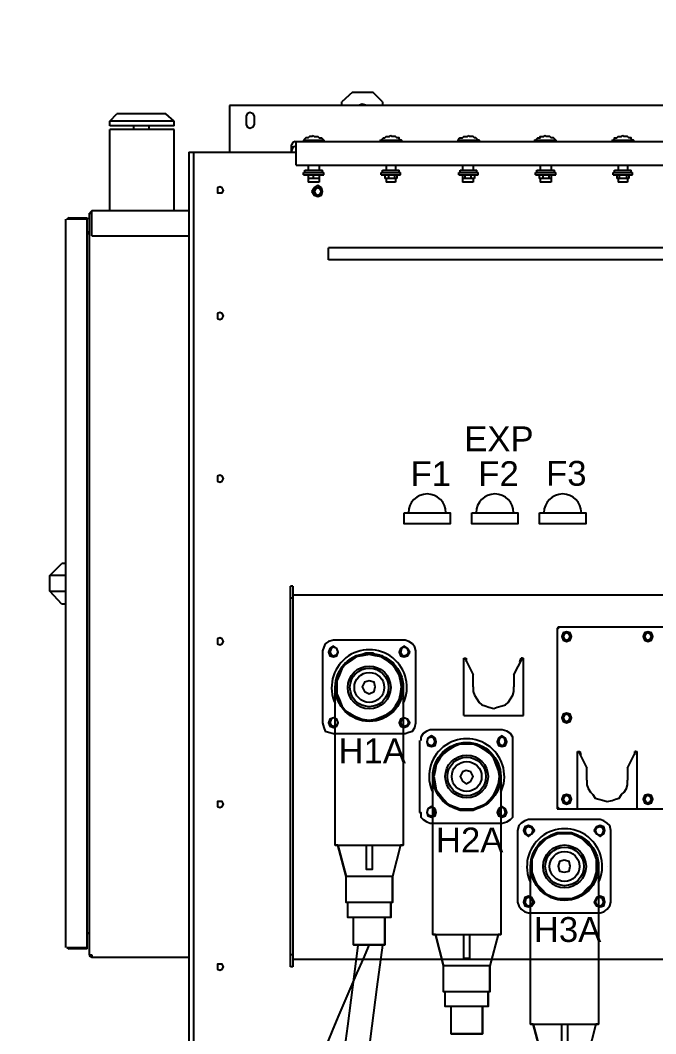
# Model space of a CAD drawing. Header units: feet. Extents: x -17 to 453, y -41 to 31.
# Drawn here: x 21.346 to 22.675, y 18.319 to 20.438 of the extents above; entities that cross this region are included whole.
import ezdxf
from ezdxf.enums import TextEntityAlignment as Align

# ---------------------------------------------------------------- set-up
doc = ezdxf.new("R2018")
doc.units = ezdxf.units.FT
doc.header["$MEASUREMENT"] = 0
for name, color, linetype in [('1', 7, 'Continuous'), ('E-CABL-ACMV', 1, 'AC_CABLE'), ('E-CABL-GND', 3, 'Continuous'), ('E-DETL', 1, 'Continuous'), ('E-EQPM', 253, 'Continuous'), ('E-EQPM-HRDW', 16, 'Continuous'), ('G-ANNO-DIMS', 1, 'Continuous'), ('G-ANNO-TEXT', 1, 'Continuous')]:
    doc.layers.add(name, color=color, linetype=linetype)
doc.styles.add('NEI-A', font='arial.ttf')
doc.styles.get("Standard").update_dxf_attribs({"font": 'arial.ttf'})
doc.linetypes.add('AC_CABLE', pattern='A,1,-0.2,["AC",Standard,S=0.1,R=0,X=-0.1,Y=-0.05],-0.2', length=1.4)

# ---------------------------------------------------------------- blocks, each defined once
blk = doc.blocks.new('A$C2E00526A')
at = {"layer": 'E-EQPM', "linetype": 'Continuous'}
for points in [[(14.636, 99.446), (14.116, 98.983)], [(14.636, 99.446), (15.62, 99.446)], [(16.083, 98.983), (15.62, 99.446)], [(8.678, 98.809), (8.678, 96.553)], [(91.578, 98.809), (8.678, 98.809)], [(14.116, 98.809), (14.116, 98.983)], [(15.33, 98.809), (15.33, 98.809), (15.099, 98.867), (14.926, 98.809)], [(16.083, 98.983), (16.083, 98.809)], [(2.893, 98.057), (3.24, 98.404)], [(2.893, 97.826), (2.893, 98.057)], [(6.016, 98.057), (2.893, 98.057)], [(5.612, 98.404), (3.24, 98.404)], [(6.016, 98.057), (5.612, 98.404)], [(6.016, 97.826), (6.016, 98.057)], [(9.892, 98.289), (9.892, 98.289), (9.835, 98.404), (9.661, 98.462), (9.545, 98.404), (9.488, 98.289)], [(9.488, 98.289), (9.488, 97.884)], [(9.892, 97.884), (9.892, 98.289)], [(6.016, 97.826), (2.893, 97.826)], [(2.893, 93.718), (2.893, 97.652)], [(6.016, 97.652), (2.893, 97.652)], [(4.05, 97.652), (4.05, 97.826)], [(4.802, 97.652), (4.802, 97.826)], [(6.016, 93.718), (6.016, 97.652)], [(9.488, 97.884), (9.488, 97.884), (9.545, 97.768), (9.661, 97.71), (9.835, 97.768), (9.892, 97.884)], [(11.859, 97.074), (11.859, 97.074), (11.744, 97.016), (11.686, 96.9)], [(11.859, 97.074), (88.396, 97.074)], [(11.917, 95.917), (11.917, 97.074)], [(12.727, 97.363), (12.669, 97.305), (12.669, 97.305), (12.611, 97.305), (12.554, 97.305), (12.496, 97.247), (12.496, 97.247), (12.438, 97.247), (12.38, 97.247), (12.322, 97.189), (12.264, 97.132), (12.264, 97.132)], [(12.264, 97.132), (12.264, 97.074)], [(12.264, 97.132), (13.248, 97.132)], [(12.727, 97.363), (12.785, 97.305), (12.843, 97.305), (12.901, 97.305), (12.959, 97.305), (13.016, 97.247), (13.016, 97.247), (13.074, 97.247), (13.132, 97.247), (13.19, 97.189), (13.248, 97.132), (13.248, 97.132)], [(13.248, 97.132), (13.248, 97.074)], [(15.967, 97.132), (15.967, 97.132), (16.025, 97.132), (16.083, 97.189), (16.14, 97.247), (16.14, 97.247), (16.198, 97.247), (16.256, 97.305), (16.314, 97.305), (16.372, 97.305), (16.43, 97.305), (16.487, 97.363)], [(15.967, 97.132), (15.967, 97.074)], [(15.967, 97.132), (17.008, 97.132)], [(17.008, 97.132), (17.008, 97.132), (16.95, 97.132), (16.892, 97.189), (16.892, 97.247), (16.835, 97.247), (16.777, 97.247), (16.719, 97.305), (16.661, 97.305), (16.603, 97.305), (16.545, 97.305), (16.487, 97.363)], [(17.008, 97.132), (17.008, 97.074)], [(19.727, 97.132), (19.727, 97.132), (19.785, 97.132), (19.785, 97.189), (19.843, 97.247), (19.901, 97.247), (19.959, 97.247), (20.016, 97.305), (20.074, 97.305), (20.132, 97.305), (20.19, 97.305), (20.248, 97.363)], [(19.727, 97.132), (19.727, 97.074)], [(19.727, 97.132), (20.768, 97.132)], [(20.768, 97.132), (20.768, 97.132), (20.711, 97.132), (20.653, 97.189), (20.595, 97.247), (20.537, 97.247), (20.537, 97.247), (20.479, 97.305), (20.421, 97.305), (20.363, 97.305), (20.306, 97.305), (20.248, 97.363)], [(20.768, 97.132), (20.768, 97.074)], [(23.43, 97.132), (23.43, 97.132), (23.487, 97.132), (23.545, 97.189), (23.603, 97.247), (23.661, 97.247), (23.719, 97.247), (23.719, 97.305), (23.777, 97.305), (23.835, 97.305), (23.892, 97.305), (23.95, 97.363)], [(23.43, 97.132), (23.43, 97.074)], [(23.43, 97.132), (24.471, 97.132)], [(24.066, 97.305), (24.008, 97.305), (23.95, 97.363)], [(24.471, 97.132), (24.471, 97.132), (24.471, 97.132), (24.413, 97.189), (24.355, 97.247), (24.297, 97.247), (24.24, 97.247), (24.182, 97.305), (24.124, 97.305), (24.066, 97.305)], [(24.471, 97.132), (24.471, 97.074)], [(27.19, 97.132), (27.19, 97.132), (27.248, 97.132), (27.306, 97.189), (27.306, 97.247), (27.363, 97.247), (27.421, 97.247), (27.479, 97.305), (27.537, 97.305), (27.595, 97.305), (27.653, 97.305), (27.711, 97.363)], [(27.19, 97.132), (27.19, 97.074)], [(27.19, 97.132), (28.231, 97.132)], [(28.231, 97.132), (28.231, 97.132), (28.173, 97.132), (28.116, 97.189), (28.116, 97.247), (28.058, 97.247), (28, 97.247), (27.942, 97.305), (27.884, 97.305), (27.826, 97.305), (27.768, 97.305), (27.711, 97.363)], [(28.231, 97.132), (28.231, 97.074)], [(11.686, 96.553), (11.686, 96.9)], [(11.917, 96.842), (11.917, 96.842), (11.744, 96.785), (11.686, 96.611)], [(6.711, 96.553), (6.711, 0.058)], [(6.711, 96.553), (6.942, 96.553)], [(6.942, 96.553), (6.942, 0.058)], [(6.942, 96.553), (11.917, 96.553)], [(11.917, 95.917), (88.338, 95.917)], [(12.322, 95.57), (12.322, 95.685)], [(12.322, 95.685), (13.19, 95.685)], [(12.496, 95.917), (12.496, 95.685)], [(13.016, 95.917), (13.016, 95.685)], [(13.19, 95.57), (13.19, 95.685)], [(16.083, 95.57), (16.083, 95.685)], [(16.083, 95.685), (16.892, 95.685)], [(16.256, 95.917), (16.256, 95.685)], [(16.719, 95.917), (16.719, 95.685)], [(16.892, 95.57), (16.892, 95.685)], [(19.843, 95.57), (19.843, 95.685)], [(19.843, 95.685), (20.653, 95.685)], [(19.959, 95.917), (19.959, 95.685)], [(20.479, 95.917), (20.479, 95.685)], [(20.653, 95.57), (20.653, 95.685)], [(23.545, 95.57), (23.545, 95.685)], [(23.545, 95.685), (24.413, 95.685)], [(23.719, 95.917), (23.719, 95.685)], [(24.24, 95.917), (24.24, 95.685)], [(24.413, 95.57), (24.413, 95.685)], [(27.306, 95.57), (27.306, 95.685)], [(27.306, 95.685), (28.116, 95.685)], [(27.479, 95.917), (27.479, 95.685)], [(27.942, 95.917), (27.942, 95.685)], [(28.116, 95.57), (28.116, 95.685)], [(12.264, 95.454), (12.264, 95.57)], [(12.264, 95.57), (13.248, 95.57)], [(12.264, 95.454), (13.248, 95.454)], [(12.496, 95.454), (12.496, 95.107)], [(13.016, 95.28), (12.496, 95.28)], [(13.016, 95.107), (12.496, 95.107)], [(12.727, 95.454), (12.727, 95.28)], [(13.016, 95.454), (13.016, 95.107)], [(13.248, 95.454), (13.248, 95.57)], [(16.025, 95.454), (16.025, 95.57)], [(16.025, 95.57), (16.95, 95.57)], [(16.025, 95.454), (16.95, 95.454)], [(16.198, 95.454), (16.198, 95.28)], [(16.777, 95.28), (16.198, 95.28)], [(16.256, 95.28), (16.256, 95.107)], [(16.719, 95.107), (16.256, 95.107)], [(16.372, 95.454), (16.372, 95.28)], [(16.661, 95.454), (16.661, 95.28)], [(16.719, 95.28), (16.719, 95.107)], [(16.777, 95.454), (16.777, 95.28)], [(16.95, 95.454), (16.95, 95.57)], [(19.785, 95.454), (19.785, 95.57)], [(19.785, 95.57), (20.711, 95.57)], [(19.785, 95.454), (20.711, 95.454)], [(19.959, 95.454), (19.959, 95.28)], [(19.959, 95.28), (19.959, 95.107)], [(20.537, 95.28), (19.959, 95.28)], [(20.479, 95.107), (19.959, 95.107)], [(20.074, 95.454), (20.074, 95.28)], [(20.363, 95.454), (20.363, 95.28)], [(20.479, 95.28), (20.479, 95.107)], [(20.537, 95.454), (20.537, 95.28)], [(20.711, 95.454), (20.711, 95.57)], [(23.487, 95.454), (23.487, 95.57)], [(23.487, 95.57), (24.471, 95.57)], [(23.487, 95.454), (24.471, 95.454)], [(23.661, 95.454), (23.661, 95.28)], [(24.24, 95.28), (23.661, 95.28)], [(23.719, 95.28), (23.719, 95.107)], [(24.24, 95.107), (23.719, 95.107)], [(23.835, 95.454), (23.835, 95.28)], [(24.124, 95.454), (24.124, 95.28)], [(24.24, 95.454), (24.24, 95.28)], [(24.24, 95.28), (24.24, 95.107)], [(24.471, 95.454), (24.471, 95.57)], [(27.248, 95.454), (27.248, 95.57)], [(27.248, 95.57), (28.173, 95.57)], [(27.248, 95.454), (28.173, 95.454)], [(27.421, 95.454), (27.421, 95.28)], [(28, 95.28), (27.421, 95.28)], [(27.479, 95.28), (27.479, 95.107)], [(27.942, 95.107), (27.479, 95.107)], [(27.537, 95.454), (27.537, 95.28)], [(27.884, 95.454), (27.884, 95.28)], [(27.942, 95.28), (27.942, 95.107)], [(28, 95.454), (28, 95.28)], [(28.173, 95.454), (28.173, 95.57)], [(8.388, 94.702), (8.388, 94.702), (8.331, 94.818), (8.215, 94.875), (8.099, 94.818), (8.099, 94.702), (8.099, 94.586), (8.215, 94.586), (8.331, 94.586), (8.388, 94.702)], [(13.19, 94.644), (13.19, 94.644), (13.132, 94.818), (12.959, 94.933), (12.785, 94.818), (12.669, 94.644), (12.785, 94.47), (12.959, 94.413), (13.132, 94.47), (13.19, 94.644)], [(13.132, 94.644), (13.132, 94.644), (13.074, 94.76), (12.959, 94.818), (12.843, 94.76), (12.785, 94.644), (12.843, 94.528), (12.959, 94.47), (13.074, 94.528), (13.132, 94.644)], [(2.025, 93.718), (2.025, 93.718), (1.909, 93.603)], [(6.711, 93.718), (2.025, 93.718)], [(2.025, 92.504), (2.025, 93.661)], [(0.752, 93.313), (0.752, 58.082)], [(0.926, 93.371), (0.926, 93.371), (0.81, 93.313)], [(1.793, 93.313), (0.81, 93.313)], [(0.926, 93.371), (0.926, 93.313)], [(0.926, 93.371), (1.793, 93.371)], [(1.793, 93.371), (1.793, 93.313)], [(1.793, 58.082), (1.793, 93.313)], [(1.909, 57.735), (1.909, 93.603)], [(1.909, 93.603), (2.025, 93.603)], [(1.793, 92.677), (1.793, 92.677), (1.909, 92.735)], [(1.793, 92.677), (1.793, 92.677)], [(1.793, 92.619), (1.793, 92.619)], [(1.851, 92.619), (1.851, 92.619)], [(1.851, 92.619), (1.851, 92.619), (1.909, 92.619)], [(2.025, 92.504), (6.711, 92.504)], [(13.479, 91.347), (13.479, 91.925)], [(59.124, 91.925), (13.479, 91.925)], [(59.124, 91.347), (13.479, 91.347)], [(8.388, 88.628), (8.388, 88.628), (8.331, 88.743), (8.215, 88.801), (8.099, 88.743), (8.099, 88.628), (8.099, 88.512), (8.215, 88.454), (8.331, 88.512), (8.388, 88.628)], [(8.388, 80.76), (8.388, 80.76), (8.331, 80.876), (8.215, 80.933), (8.099, 80.876), (8.099, 80.76), (8.099, 80.644), (8.215, 80.586), (8.331, 80.644), (8.388, 80.76)], [(0, 76.074), (0.578, 76.652)], [(0.752, 76.652), (0.578, 76.652)], [(0, 75.322), (0, 76.074)], [(0.752, 76.074), (0, 76.074)], [(11.744, 75.553), (11.628, 75.553)], [(11.628, 57.157), (11.628, 75.553)], [(11.744, 75.553), (11.744, 57.157)], [(0.578, 74.685), (0, 75.322)], [(0, 75.322), (0.752, 75.322)], [(11.744, 75.148), (59.124, 75.148)], [(0.752, 74.685), (0.578, 74.685)], [(11.744, 74.975), (11.628, 74.975)], [(24.644, 73.586), (24.529, 73.471)], [(24.587, 73.586), (24.587, 73.586), (24.529, 73.528)], [(24.529, 73.528), (24.529, 64.793)], [(37.256, 73.586), (24.587, 73.586)], [(8.388, 72.892), (8.388, 72.892), (8.331, 73.008), (8.215, 73.066), (8.099, 73.008), (8.099, 72.892), (8.099, 72.776), (8.215, 72.719), (8.331, 72.776), (8.388, 72.892)], [(25.223, 73.124), (25.223, 73.124), (25.165, 73.297), (24.992, 73.355), (24.818, 73.297), (24.76, 73.124), (24.818, 72.95), (24.992, 72.892), (25.165, 72.95), (25.223, 73.124)], [(24.934, 72.95), (24.934, 72.95), (24.992, 72.95), (25.107, 73.008), (25.165, 73.124), (25.107, 73.239), (24.992, 73.297), (24.876, 73.239), (24.818, 73.124), (24.818, 73.066)], [(25.165, 73.124), (25.165, 73.124), (25.107, 73.239), (24.992, 73.297), (24.876, 73.239), (24.818, 73.124), (24.876, 73.008), (24.992, 72.95), (25.107, 73.008), (25.165, 73.124)], [(29.157, 73.124), (29.157, 73.124), (29.099, 73.297), (28.925, 73.355), (28.752, 73.297), (28.694, 73.124), (28.752, 72.95), (28.925, 72.892), (29.099, 72.95), (29.157, 73.124)], [(28.868, 72.95), (28.868, 72.95), (28.925, 72.95), (29.041, 73.008), (29.099, 73.124), (29.041, 73.239), (28.925, 73.297), (28.81, 73.239), (28.752, 73.124), (28.752, 73.066)], [(29.099, 73.124), (29.099, 73.124), (29.041, 73.239), (28.925, 73.297), (28.81, 73.239), (28.752, 73.124), (28.81, 73.008), (28.925, 72.95), (29.041, 73.008), (29.099, 73.124)], [(13.711, 72.95), (13.711, 72.95), (13.479, 72.892), (13.306, 72.776), (13.248, 72.603), (13.19, 72.429)], [(13.942, 72.371), (13.942, 72.371), (13.884, 72.545), (13.711, 72.661), (13.537, 72.545), (13.479, 72.371), (13.537, 72.198), (13.711, 72.14), (13.884, 72.198), (13.942, 72.371)], [(13.942, 72.371), (13.942, 72.371), (13.884, 72.545), (13.711, 72.603), (13.595, 72.545), (13.537, 72.371), (13.595, 72.256), (13.711, 72.198), (13.884, 72.256), (13.942, 72.371)], [(17.182, 72.95), (13.711, 72.95)], [(17.413, 72.371), (17.413, 72.371), (17.297, 72.545), (17.124, 72.661), (16.95, 72.545), (16.892, 72.371), (16.95, 72.198), (17.124, 72.14), (17.297, 72.198), (17.413, 72.371)], [(17.355, 72.371), (17.355, 72.371), (17.297, 72.545), (17.124, 72.603), (17.008, 72.545), (16.95, 72.371), (17.008, 72.256), (17.124, 72.198), (17.297, 72.256), (17.355, 72.371)], [(17.702, 72.429), (17.702, 72.429), (17.645, 72.603), (17.529, 72.776), (17.355, 72.892), (17.182, 72.95)], [(13.19, 72.429), (13.19, 68.958)], [(17.066, 70.694), (17.066, 70.694), (17.066, 70.867), (17.008, 70.983), (16.95, 71.33), (16.777, 71.562), (16.603, 71.851), (16.314, 72.024), (16.083, 72.198), (15.735, 72.256), (15.62, 72.314), (15.446, 72.314), (15.273, 72.314), (15.099, 72.256), (14.81, 72.198), (14.521, 72.024), (14.289, 71.851), (14.058, 71.562), (13.942, 71.33), (13.826, 70.983), (13.826, 70.867), (13.826, 70.694), (13.826, 70.52), (13.826, 70.347), (13.942, 70.057), (14.058, 69.768), (14.289, 69.537), (14.521, 69.305), (14.81, 69.19), (15.099, 69.074), (15.273, 69.074), (15.446, 69.074), (15.62, 69.074), (15.735, 69.074), (16.083, 69.19), (16.314, 69.305), (16.603, 69.537), (16.777, 69.768), (16.95, 70.057), (17.008, 70.347), (17.066, 70.52), (17.066, 70.694)], [(17.008, 70.694), (17.008, 70.694), (16.95, 70.983), (16.892, 71.272), (16.719, 71.562), (16.545, 71.793), (16.314, 71.966), (16.025, 72.14), (15.735, 72.198), (15.446, 72.256), (15.099, 72.198), (14.81, 72.14), (14.578, 71.966), (14.289, 71.793), (14.116, 71.562), (14, 71.272), (13.884, 70.983), (13.884, 70.694), (13.884, 70.347), (14, 70.057), (14.116, 69.768), (14.289, 69.537), (14.578, 69.363), (14.81, 69.247), (15.099, 69.132), (15.446, 69.074), (15.735, 69.132), (16.025, 69.247), (16.314, 69.363), (16.545, 69.537), (16.719, 69.768), (16.892, 70.057), (16.95, 70.347), (17.008, 70.694)], [(17.702, 68.958), (17.702, 72.429)], [(20.016, 69.305), (20.016, 72.082)], [(20.016, 72.082), (20.074, 72.082)], [(20.074, 72.082), (20.132, 72.082)], [(20.074, 72.082), (20.479, 71.272)], [(20.132, 72.082), (20.132, 71.909)], [(22.446, 71.272), (22.851, 72.082)], [(22.735, 71.909), (22.793, 72.082)], [(22.851, 72.082), (22.793, 72.082)], [(22.851, 72.082), (22.909, 72.082)], [(22.909, 69.305), (22.909, 72.082)], [(20.479, 70.694), (20.479, 71.272)], [(22.446, 71.272), (22.446, 70.694)], [(15.735, 70.694), (15.735, 70.694), (15.678, 70.925), (15.446, 70.983), (15.215, 70.925), (15.099, 70.694), (15.215, 70.462), (15.446, 70.347), (15.678, 70.462), (15.735, 70.694)], [(20.479, 70.694), (20.479, 70.694), (20.479, 70.462), (20.537, 70.289), (20.653, 70.115), (20.768, 69.942), (20.884, 69.826), (21.058, 69.768), (21.231, 69.71), (21.463, 69.652), (21.636, 69.71), (21.868, 69.768), (22.041, 69.826), (22.157, 69.942), (22.273, 70.115), (22.388, 70.289), (22.446, 70.462), (22.446, 70.694)], [(13.942, 68.958), (13.942, 68.958), (13.884, 69.132), (13.711, 69.19), (13.537, 69.132), (13.479, 68.958), (13.537, 68.785), (13.711, 68.727), (13.884, 68.785), (13.942, 68.958)], [(13.942, 68.958), (13.942, 68.958), (13.884, 69.132), (13.711, 69.19), (13.595, 69.132), (13.537, 68.958), (13.595, 68.843), (13.711, 68.785), (13.884, 68.843), (13.942, 68.958)], [(17.413, 68.958), (17.413, 68.958), (17.297, 69.132), (17.124, 69.19), (16.95, 69.132), (16.892, 68.958), (16.95, 68.785), (17.124, 68.727), (17.297, 68.785), (17.413, 68.958)], [(17.355, 68.958), (17.355, 68.958), (17.297, 69.132), (17.124, 69.19), (17.008, 69.132), (16.95, 68.958), (17.008, 68.843), (17.124, 68.785), (17.297, 68.843), (17.355, 68.958)], [(20.016, 69.305), (22.909, 69.305)], [(25.223, 69.19), (25.223, 69.19), (25.165, 69.363), (24.992, 69.421), (24.818, 69.363), (24.76, 69.19), (24.818, 69.016), (24.992, 68.958), (25.165, 69.016), (25.223, 69.19)], [(24.934, 69.016), (24.934, 69.016), (24.992, 68.958), (25.107, 69.016), (25.165, 69.19), (25.107, 69.305), (24.992, 69.363), (24.876, 69.305), (24.818, 69.19), (24.818, 69.132)], [(25.165, 69.19), (25.165, 69.19), (25.107, 69.305), (24.992, 69.363), (24.876, 69.305), (24.818, 69.19), (24.876, 69.074), (24.992, 69.016), (25.107, 69.074), (25.165, 69.19)], [(13.19, 68.958), (13.19, 68.958), (13.248, 68.727), (13.306, 68.553), (13.479, 68.495), (13.711, 68.438)], [(17.182, 68.438), (17.182, 68.438), (17.355, 68.495), (17.529, 68.553), (17.645, 68.727), (17.702, 68.958)], [(13.711, 68.438), (17.182, 68.438)], [(18.397, 68.611), (18.397, 68.611), (18.223, 68.553), (18.049, 68.438), (17.934, 68.264), (17.934, 68.09)], [(18.686, 68.033), (18.686, 68.033), (18.628, 68.206), (18.454, 68.322), (18.281, 68.206), (18.223, 68.033), (18.281, 67.859), (18.454, 67.801), (18.628, 67.859), (18.686, 68.033)], [(18.628, 68.033), (18.628, 68.033), (18.57, 68.206), (18.454, 68.264), (18.281, 68.206), (18.223, 68.033), (18.281, 67.917), (18.454, 67.859), (18.57, 67.917), (18.628, 68.033)], [(21.868, 68.611), (18.397, 68.611)], [(22.099, 68.033), (22.099, 68.033), (22.041, 68.206), (21.868, 68.322), (21.694, 68.206), (21.636, 68.033), (21.694, 67.859), (21.868, 67.801), (22.041, 67.859), (22.099, 68.033)], [(22.041, 68.033), (22.041, 68.033), (21.983, 68.206), (21.868, 68.264), (21.752, 68.206), (21.694, 68.033), (21.752, 67.917), (21.868, 67.859), (21.983, 67.917), (22.041, 68.033)], [(22.388, 68.09), (22.388, 68.09), (22.388, 68.264), (22.273, 68.438), (22.099, 68.553), (21.868, 68.611)], [(17.876, 68.09), (17.876, 64.619)], [(21.752, 66.355), (21.752, 66.355), (21.752, 66.529), (21.752, 66.702), (21.636, 66.991), (21.521, 67.281), (21.289, 67.512), (21.058, 67.686), (20.768, 67.859), (20.479, 67.917), (20.306, 67.975), (20.132, 67.975), (20.016, 67.975), (19.843, 67.917), (19.496, 67.859), (19.264, 67.686), (19.033, 67.512), (18.802, 67.281), (18.628, 66.991), (18.57, 66.702), (18.512, 66.529), (18.512, 66.355), (18.512, 66.181), (18.57, 66.008), (18.628, 65.719), (18.802, 65.429), (19.033, 65.198), (19.264, 65.024), (19.496, 64.851), (19.843, 64.735), (20.016, 64.735), (20.132, 64.735), (20.306, 64.735), (20.479, 64.735), (20.768, 64.851), (21.058, 65.024), (21.289, 65.198), (21.521, 65.429), (21.636, 65.719), (21.752, 66.008), (21.752, 66.181), (21.752, 66.355)], [(21.752, 66.355), (21.752, 66.355), (21.694, 66.644), (21.578, 66.933), (21.463, 67.223), (21.289, 67.454), (21.058, 67.628), (20.768, 67.801), (20.479, 67.917), (20.132, 67.917), (19.843, 67.917), (19.554, 67.801), (19.264, 67.628), (19.033, 67.454), (18.859, 67.223), (18.686, 66.933), (18.628, 66.644), (18.57, 66.355), (18.628, 66.008), (18.686, 65.719), (18.859, 65.487), (19.033, 65.256), (19.264, 65.024), (19.554, 64.909), (19.843, 64.793), (20.132, 64.793), (20.479, 64.793), (20.768, 64.909), (21.058, 65.024), (21.289, 65.256), (21.463, 65.487), (21.578, 65.719), (21.694, 66.008), (21.752, 66.355)], [(22.388, 64.619), (22.388, 68.09)], [(25.512, 64.793), (25.512, 67.57)], [(25.512, 67.57), (25.57, 67.57)], [(25.57, 67.57), (25.628, 67.57)], [(25.57, 67.57), (25.975, 66.76)], [(25.628, 67.57), (25.686, 67.396)], [(27.942, 66.76), (28.347, 67.57)], [(28.289, 67.396), (28.289, 67.57)], [(28.347, 67.57), (28.289, 67.57)], [(28.347, 67.57), (28.405, 67.57)], [(28.405, 64.793), (28.405, 67.57)], [(25.975, 66.181), (25.975, 66.76)], [(27.942, 66.76), (27.942, 66.181)], [(20.479, 66.355), (20.479, 66.355), (20.363, 66.586), (20.132, 66.644), (19.959, 66.586), (19.843, 66.355), (19.959, 66.124), (20.132, 66.008), (20.363, 66.124), (20.479, 66.355)], [(25.975, 66.181), (25.975, 66.181), (25.975, 65.95), (26.033, 65.776), (26.149, 65.603), (26.264, 65.487), (26.38, 65.314), (26.554, 65.256), (26.785, 65.198), (26.958, 65.14), (27.19, 65.198), (27.363, 65.256), (27.537, 65.314), (27.653, 65.487), (27.768, 65.603), (27.884, 65.776), (27.942, 65.95), (27.942, 66.181)], [(25.223, 65.256), (25.223, 65.256), (25.165, 65.429), (24.992, 65.487), (24.818, 65.429), (24.76, 65.256), (24.818, 65.082), (24.992, 65.024), (25.165, 65.082), (25.223, 65.256)], [(24.934, 65.082), (24.934, 65.082), (24.992, 65.024), (25.107, 65.082), (25.165, 65.256), (25.107, 65.371), (24.992, 65.429), (24.876, 65.371), (24.818, 65.256), (24.818, 65.198)], [(25.165, 65.256), (25.165, 65.256), (25.107, 65.371), (24.992, 65.429), (24.876, 65.371), (24.818, 65.256), (24.876, 65.14), (24.992, 65.082), (25.107, 65.14), (25.165, 65.256)], [(29.157, 65.256), (29.157, 65.256), (29.099, 65.429), (28.925, 65.487), (28.752, 65.429), (28.694, 65.256), (28.752, 65.082), (28.925, 65.024), (29.099, 65.082), (29.157, 65.256)], [(28.868, 65.082), (28.868, 65.082), (28.925, 65.024), (29.041, 65.082), (29.099, 65.256), (29.041, 65.371), (28.925, 65.429), (28.81, 65.371), (28.752, 65.256), (28.752, 65.198)], [(29.099, 65.256), (29.099, 65.256), (29.041, 65.371), (28.925, 65.429), (28.81, 65.371), (28.752, 65.256), (28.81, 65.14), (28.925, 65.082), (29.041, 65.14), (29.099, 65.256)], [(8.388, 65.024), (8.388, 65.024), (8.331, 65.14), (8.215, 65.14), (8.099, 65.14), (8.099, 65.024), (8.099, 64.909), (8.215, 64.851), (8.331, 64.909), (8.388, 65.024)], [(18.686, 64.619), (18.686, 64.619), (18.628, 64.793), (18.454, 64.909), (18.281, 64.793), (18.223, 64.619), (18.281, 64.446), (18.454, 64.388), (18.628, 64.446), (18.686, 64.619)], [(18.628, 64.619), (18.628, 64.619), (18.57, 64.793), (18.454, 64.851), (18.281, 64.793), (18.223, 64.619), (18.281, 64.504), (18.454, 64.446), (18.57, 64.504), (18.628, 64.619)], [(22.099, 64.619), (22.099, 64.619), (22.041, 64.793), (21.868, 64.909), (21.694, 64.793), (21.636, 64.619), (21.694, 64.446), (21.868, 64.388), (22.041, 64.446), (22.099, 64.619)], [(22.041, 64.619), (22.041, 64.619), (21.983, 64.793), (21.868, 64.851), (21.752, 64.793), (21.694, 64.619), (21.752, 64.504), (21.868, 64.446), (21.983, 64.504), (22.041, 64.619)], [(24.529, 64.909), (24.644, 64.793)], [(24.529, 64.793), (24.529, 64.793), (24.587, 64.793)], [(24.587, 64.793), (25.512, 64.793)], [(25.512, 64.793), (28.405, 64.793)], [(28.405, 64.793), (33.38, 64.793)], [(17.876, 64.619), (17.934, 64.619), (17.934, 64.388), (18.049, 64.272), (18.223, 64.157), (18.397, 64.099)], [(21.868, 64.099), (21.868, 64.099), (22.099, 64.157), (22.273, 64.272), (22.388, 64.388), (22.388, 64.619)], [(23.14, 64.272), (23.14, 64.272), (22.967, 64.214), (22.793, 64.099), (22.678, 63.983), (22.62, 63.752)], [(26.611, 64.272), (23.14, 64.272)], [(27.132, 63.752), (27.132, 63.752), (27.074, 63.983), (26.958, 64.099), (26.785, 64.214), (26.611, 64.272)], [(18.397, 64.099), (21.868, 64.099)], [(22.62, 63.752), (22.62, 60.281)], [(23.43, 63.752), (23.43, 63.752), (23.314, 63.925), (23.14, 63.983), (22.967, 63.925), (22.909, 63.752), (22.967, 63.578), (23.14, 63.462), (23.314, 63.578), (23.43, 63.752)], [(23.372, 63.752), (23.372, 63.752), (23.314, 63.867), (23.14, 63.925), (23.025, 63.867), (22.967, 63.752), (23.025, 63.578), (23.14, 63.52), (23.314, 63.578), (23.372, 63.752)], [(26.843, 63.752), (26.843, 63.752), (26.785, 63.925), (26.611, 63.983), (26.438, 63.925), (26.322, 63.752), (26.438, 63.578), (26.611, 63.462), (26.785, 63.578), (26.843, 63.752)], [(26.785, 63.752), (26.785, 63.752), (26.727, 63.867), (26.611, 63.925), (26.438, 63.867), (26.38, 63.752), (26.438, 63.578), (26.611, 63.52), (26.727, 63.578), (26.785, 63.752)], [(27.132, 60.281), (27.132, 63.752)], [(26.496, 62.016), (26.496, 62.016), (26.496, 62.19), (26.496, 62.363), (26.38, 62.652), (26.206, 62.942), (26.033, 63.173), (25.801, 63.347), (25.512, 63.52), (25.223, 63.636), (25.049, 63.636), (24.876, 63.636), (24.702, 63.636), (24.529, 63.636), (24.24, 63.52), (23.95, 63.347), (23.719, 63.173), (23.545, 62.942), (23.372, 62.652), (23.314, 62.363), (23.256, 62.19), (23.256, 62.016), (23.256, 61.843), (23.314, 61.669), (23.372, 61.38), (23.545, 61.091), (23.719, 60.859), (23.95, 60.686), (24.24, 60.512), (24.529, 60.454), (24.702, 60.396), (24.876, 60.396), (25.049, 60.396), (25.223, 60.454), (25.512, 60.512), (25.801, 60.686), (26.033, 60.859), (26.206, 61.091), (26.38, 61.38), (26.496, 61.669), (26.496, 61.843), (26.496, 62.016)], [(26.438, 62.016), (26.438, 62.016), (26.438, 62.363), (26.322, 62.652), (26.206, 62.884), (25.975, 63.115), (25.744, 63.347), (25.512, 63.462), (25.223, 63.578), (24.876, 63.578), (24.587, 63.578), (24.24, 63.462), (24.008, 63.347), (23.777, 63.115), (23.545, 62.884), (23.43, 62.652), (23.314, 62.363), (23.314, 62.016), (23.314, 61.727), (23.43, 61.38), (23.545, 61.148), (23.777, 60.917), (24.008, 60.686), (24.24, 60.57), (24.587, 60.454), (24.876, 60.454), (25.223, 60.454), (25.512, 60.57), (25.744, 60.686), (25.975, 60.917), (26.206, 61.148), (26.322, 61.38), (26.438, 61.727), (26.438, 62.016)], [(25.165, 62.016), (25.165, 62.016), (25.107, 62.248), (24.876, 62.305), (24.644, 62.248), (24.587, 62.016), (24.644, 61.785), (24.876, 61.727), (25.107, 61.785), (25.165, 62.016)], [(22.793, 62.016), (22.793, 62.016)], [(26.958, 62.016), (26.958, 62.016)], [(23.43, 60.281), (23.43, 60.281), (23.314, 60.512), (23.14, 60.57), (22.967, 60.512), (22.909, 60.281), (22.967, 60.107), (23.14, 60.049), (23.314, 60.107), (23.43, 60.281)], [(23.372, 60.281), (23.372, 60.281), (23.314, 60.454), (23.14, 60.512), (23.025, 60.454), (22.967, 60.281), (23.025, 60.165), (23.14, 60.107), (23.314, 60.165), (23.372, 60.281)], [(26.843, 60.281), (26.843, 60.281), (26.785, 60.512), (26.611, 60.57), (26.438, 60.512), (26.322, 60.281), (26.438, 60.107), (26.611, 60.049), (26.785, 60.107), (26.843, 60.281)], [(26.785, 60.281), (26.785, 60.281), (26.727, 60.454), (26.611, 60.512), (26.438, 60.454), (26.38, 60.281), (26.438, 60.165), (26.611, 60.107), (26.727, 60.165), (26.785, 60.281)], [(22.62, 60.281), (22.62, 60.281), (22.678, 60.107), (22.793, 59.934), (22.967, 59.818), (23.14, 59.76)], [(26.611, 59.76), (26.611, 59.76), (26.785, 59.818), (26.958, 59.934), (27.074, 60.107), (27.132, 60.281)], [(23.14, 59.76), (26.611, 59.76)], [(1.793, 58.776), (1.793, 58.776)], [(1.793, 58.719), (1.793, 58.719)], [(1.851, 58.776), (1.851, 58.776)], [(1.909, 58.776), (1.909, 58.776), (1.851, 58.776)], [(1.851, 58.719), (1.851, 58.719), (1.851, 58.719)], [(0.81, 58.082), (1.793, 58.082)], [(0.81, 58.082), (0.81, 58.082), (0.926, 58.024)], [(0.926, 58.024), (0.926, 58.082)], [(1.793, 58.024), (0.926, 58.024)], [(1.793, 58.024), (1.793, 58.082)], [(1.909, 57.735), (2.025, 57.735)], [(1.909, 57.735), (1.909, 57.735), (1.909, 57.677), (2.025, 57.619)], [(1.967, 57.735), (1.967, 57.735), (2.025, 57.677)], [(2.025, 57.735), (2.025, 57.619)], [(2.025, 57.619), (6.711, 57.619)], [(11.744, 57.735), (11.628, 57.735)], [(59.124, 57.504), (11.744, 57.504)], [(8.388, 57.157), (8.388, 57.157), (8.331, 57.272), (8.215, 57.272), (8.099, 57.272), (8.099, 57.157), (8.099, 57.041), (8.215, 56.983), (8.331, 57.041), (8.388, 57.157)], [(11.744, 57.157), (11.628, 57.157)]]:
    blk.add_lwpolyline(points, dxfattribs=at)
blk = doc.blocks.new('Transofrmer and inverter elevation view')
at = {"layer": '1', "color": 1}
blk.add_blockref('A$C2E00526A', (-6.711, -0.058), dxfattribs=at)
blk = doc.blocks.new('TERMINATION3')
at = {"layer": 'E-DETL'}
for p, q in [((1.646, -0.007), (1.646, -7.636)), ((-1.646, -7.636), (1.646, -7.636)), ((-1.514, -7.636), (-1.123, -9.15)), ((1.514, -7.636), (1.123, -9.15)), ((1.123, -9.15), (-1.123, -9.15)), ((1.123, -10.41), (1.123, -9.15)), ((1.123, -10.41), (-1.123, -10.41)), ((1.035, -11.123), (1.035, -10.41)), ((1.035, -11.123), (-1.035, -11.123)), ((0.757, -12.442), (0.757, -11.123))]:
    blk.add_line(p, q, dxfattribs=at)
at = {"layer": 'E-DETL', "flags": 128}
blk.add_lwpolyline([(1.646, -0.007), (1.646, -7.636), (1.514, -7.636), (1.123, -9.15), (1.123, -10.41), (1.035, -10.41), (1.035, -11.123), (0.757, -11.123), (0.757, -12.442), (-0.757, -12.442), (-0.757, -11.123), (-1.035, -11.123), (-1.035, -10.41), (-1.123, -10.41), (-1.123, -9.15), (-1.514, -7.636), (-1.646, -7.636), (-1.646, 0)], dxfattribs=at)
at = {"layer": 'E-DETL', "linetype": 'Continuous'}
blk.add_lwpolyline([(-0.139, -7.636), (0.139, -7.636), (0.139, -8.809), (-0.139, -8.809)], close=True, dxfattribs=at)
at = {"layer": 'E-DETL'}
for radius in [1.646, 1.035, 0.933, 0.723]:
    blk.add_circle((0, 0), radius, dxfattribs=at)
blk.add_arc((0, 0), 1.822, 334.5902, 205.411, dxfattribs=at)
at = {"layer": 'E-EQPM'}
blk.add_line((-0.757, -12.442), (0.757, -12.442), dxfattribs=at)
blk = doc.blocks.new('DETAIL_TITLE')
at = {"style": 'NEI-A', "flags": 8}
blk.add_attdef('#', text='', height=0.2, dxfattribs=at).set_placement((0.5922, -0.5109), align=Align.MIDDLE_CENTER)
at = {"lineweight": 30, "style": '', "flags": 104}
blk.add_attdef('DETAIL_TITLE', text='', height=0.2, dxfattribs=at).set_placement((0.9099, -0.5251), align=Align.BOTTOM_LEFT)
at = {"style": 'NEI-A'}
for tag, p in [('SCALE:', (0.9386, -0.7379)), ('1"_=_', (1.5474, -0.7379))]:
    blk.add_attdef(tag, text='', height=0.1, dxfattribs=at).set_placement(p, align=Align.BOTTOM_LEFT)

msp = doc.modelspace()

# ---------------------------------------------------------------- linework, layer by layer
at = {"layer": 'E-CABL-ACMV', "linetype": 'Continuous'}
for points, knots in [([(22.05222, 18.50369), (22.05223, 18.50353), (22.05223, 18.50336), (22.05223, 18.5032), (22.05224, 18.50315), (22.05224, 18.50309), (22.05224, 18.50304), (21.9265, 17.54731), (21.92702, 17.52696), (21.92895, 17.46583), (21.93073, 17.42496), (21.93686, 17.34854), (21.94085, 17.31298), (21.95099, 17.25124), (21.95637, 17.22492), (21.96951, 17.17292), (21.97714, 17.1473), (22.0014, 17.07128), (22.01943, 17.02168), (22.04507, 16.93993), (22.05415, 16.90758), (22.06578, 16.85198), (22.06935, 16.82875), (22.07411, 16.78148), (22.07537, 16.75752), (22.07677, 16.68488), (22.07455, 16.63541), (22.07174, 16.58046), (22.07148, 16.5755), (22.07122, 16.57054), (22.07122, 16.57046), (22.07122, 16.57037), (22.07121, 16.57029), (22.07119, 16.56993), (22.07117, 16.56958), (22.07116, 16.56922)], [-0.0149575, -0.0149575, -0.0149575, -0.0149575, -0.0036367, -0.0036367, -0.0036367, 0, 0, 0, 1.3973428, 1.3973428, 4.1920285, 4.1920285, 6.6293606, 6.6293606, 8.4426749, 8.4426749, 10.2559892, 10.2559892, 13.8826178, 13.8826178, 16.2771435, 16.2771435, 17.9963843, 17.9963843, 19.715625, 19.715625, 23.1541065, 23.1541065, 23.4946562, 23.4946562, 23.4946562, 23.5004596, 23.5004596, 23.5004596, 23.5248541, 23.5248541, 23.5248541, 23.5248541]), ([(22.10335, 18.50369), (21.97761, 17.54815), (21.97812, 17.5281), (21.98003, 17.46773), (21.98178, 17.42764), (21.98785, 17.35213), (21.9919, 17.31664), (22.00226, 17.2552), (22.00781, 17.22914), (22.02147, 17.1771), (22.02945, 17.15107), (22.055, 17.07269), (22.07419, 17.02006), (22.09886, 16.93724), (22.10656, 16.90797), (22.11792, 16.85079), (22.12167, 16.82299), (22.12623, 16.76748), (22.12713, 16.73968), (22.12723, 16.66415), (22.12478, 16.61647), (22.12234, 16.56922)], [0.0149578, 0.0149578, 0.0149578, 0.0149578, 1.3990013, 1.3990013, 4.1970038, 4.1970038, 6.730647, 6.730647, 8.6469389, 8.6469389, 10.5632308, 10.5632308, 14.3958145, 14.3958145, 16.4502264, 16.4502264, 18.336369, 18.336369, 20.2225117, 20.2225117, 23.4644604, 23.4644604, 23.4644604, 23.4644604])]:
    msp.add_open_spline(points, degree=3, knots=knots, dxfattribs=at)
at = {"layer": 'E-CABL-GND'}
msp.add_spline([(22.07593, 18.50502), (21.87514, 17.58258), (22.15831, 16.78699), (22.12234, 16.56922), (23.45265, 16.03574)], degree=3, dxfattribs=at)
at = {"layer": 'E-EQPM-HRDW'}
for points in [[(22.1487, 19.40833), (22.24525, 19.40833), (22.24525, 19.38481), (22.1487, 19.38481)], [(22.29038, 19.40833), (22.38694, 19.40833), (22.38694, 19.38481), (22.29038, 19.38481)], [(22.43207, 19.40833), (22.52862, 19.40833), (22.52862, 19.38481), (22.43207, 19.38481)]]:
    msp.add_lwpolyline(points, close=True, dxfattribs=at)
for centre in [(22.19698, 19.40833), (22.33866, 19.40833), (22.48035, 19.40833)]:
    msp.add_arc(centre, 0.03917, 0, 180, dxfattribs=at)

# ---------------------------------------------------------------- block references
at = {"layer": 'E-DETL', "xscale": 0.04323996850308884, "yscale": 0.04323996850308884, "zscale": 0.04323996850308884}
for p in [(22.07593, 19.04299), (22.27968, 18.85672), (22.48444, 18.6687)]:
    msp.add_blockref('TERMINATION3', p, dxfattribs=at)
at = {"layer": 'G-ANNO-DIMS', "xscale": 0.04323996850308884, "yscale": 0.04323996850308884, "zscale": 0.04323996850308884}
msp.add_blockref('Transofrmer and inverter elevation view', (21.69821, 15.98995), dxfattribs=at)
at = {"layer": 'G-ANNO-TEXT'}
ref = msp.add_blockref('DETAIL_TITLE', (9.90128, 25.73156), dxfattribs=at)
lines = msp.add_mtext('{\\LSTEEL SUPPORT POST GROUNDING (ABOVE GROUND)}', dxfattribs={"layer": '0', "insert": (10.81118, 25.50642), "char_height": 7.5055471, "attachment_point": 1})
ref.add_attrib('DETAIL_TITLE', '', (10.81118, 25.50642)).embed_mtext(lines)

# ---------------------------------------------------------------- texts
at = {"layer": 'E-EQPM-HRDW', "char_height": 0.051939, "attachment_point": 7, "style": 'NEI-A'}
for s, insert, width in [('EXP', (22.2745, 19.53685), 0.1425547), ('F1', (22.16227, 19.46395), 0.0718736), ('F2', (22.30396, 19.46395), 0.0718736), ('F3', (22.44564, 19.46395), 0.0718736), ('H1A', (22.01153, 18.88424), 0.1417752), ('H2A', (22.21528, 18.69797), 0.1417752), ('H3A', (22.42004, 18.50994), 0.1417752)]:
    msp.add_mtext(s, dxfattribs=dict(at, insert=insert, width=width))

doc.saveas('drawing.dxf')
